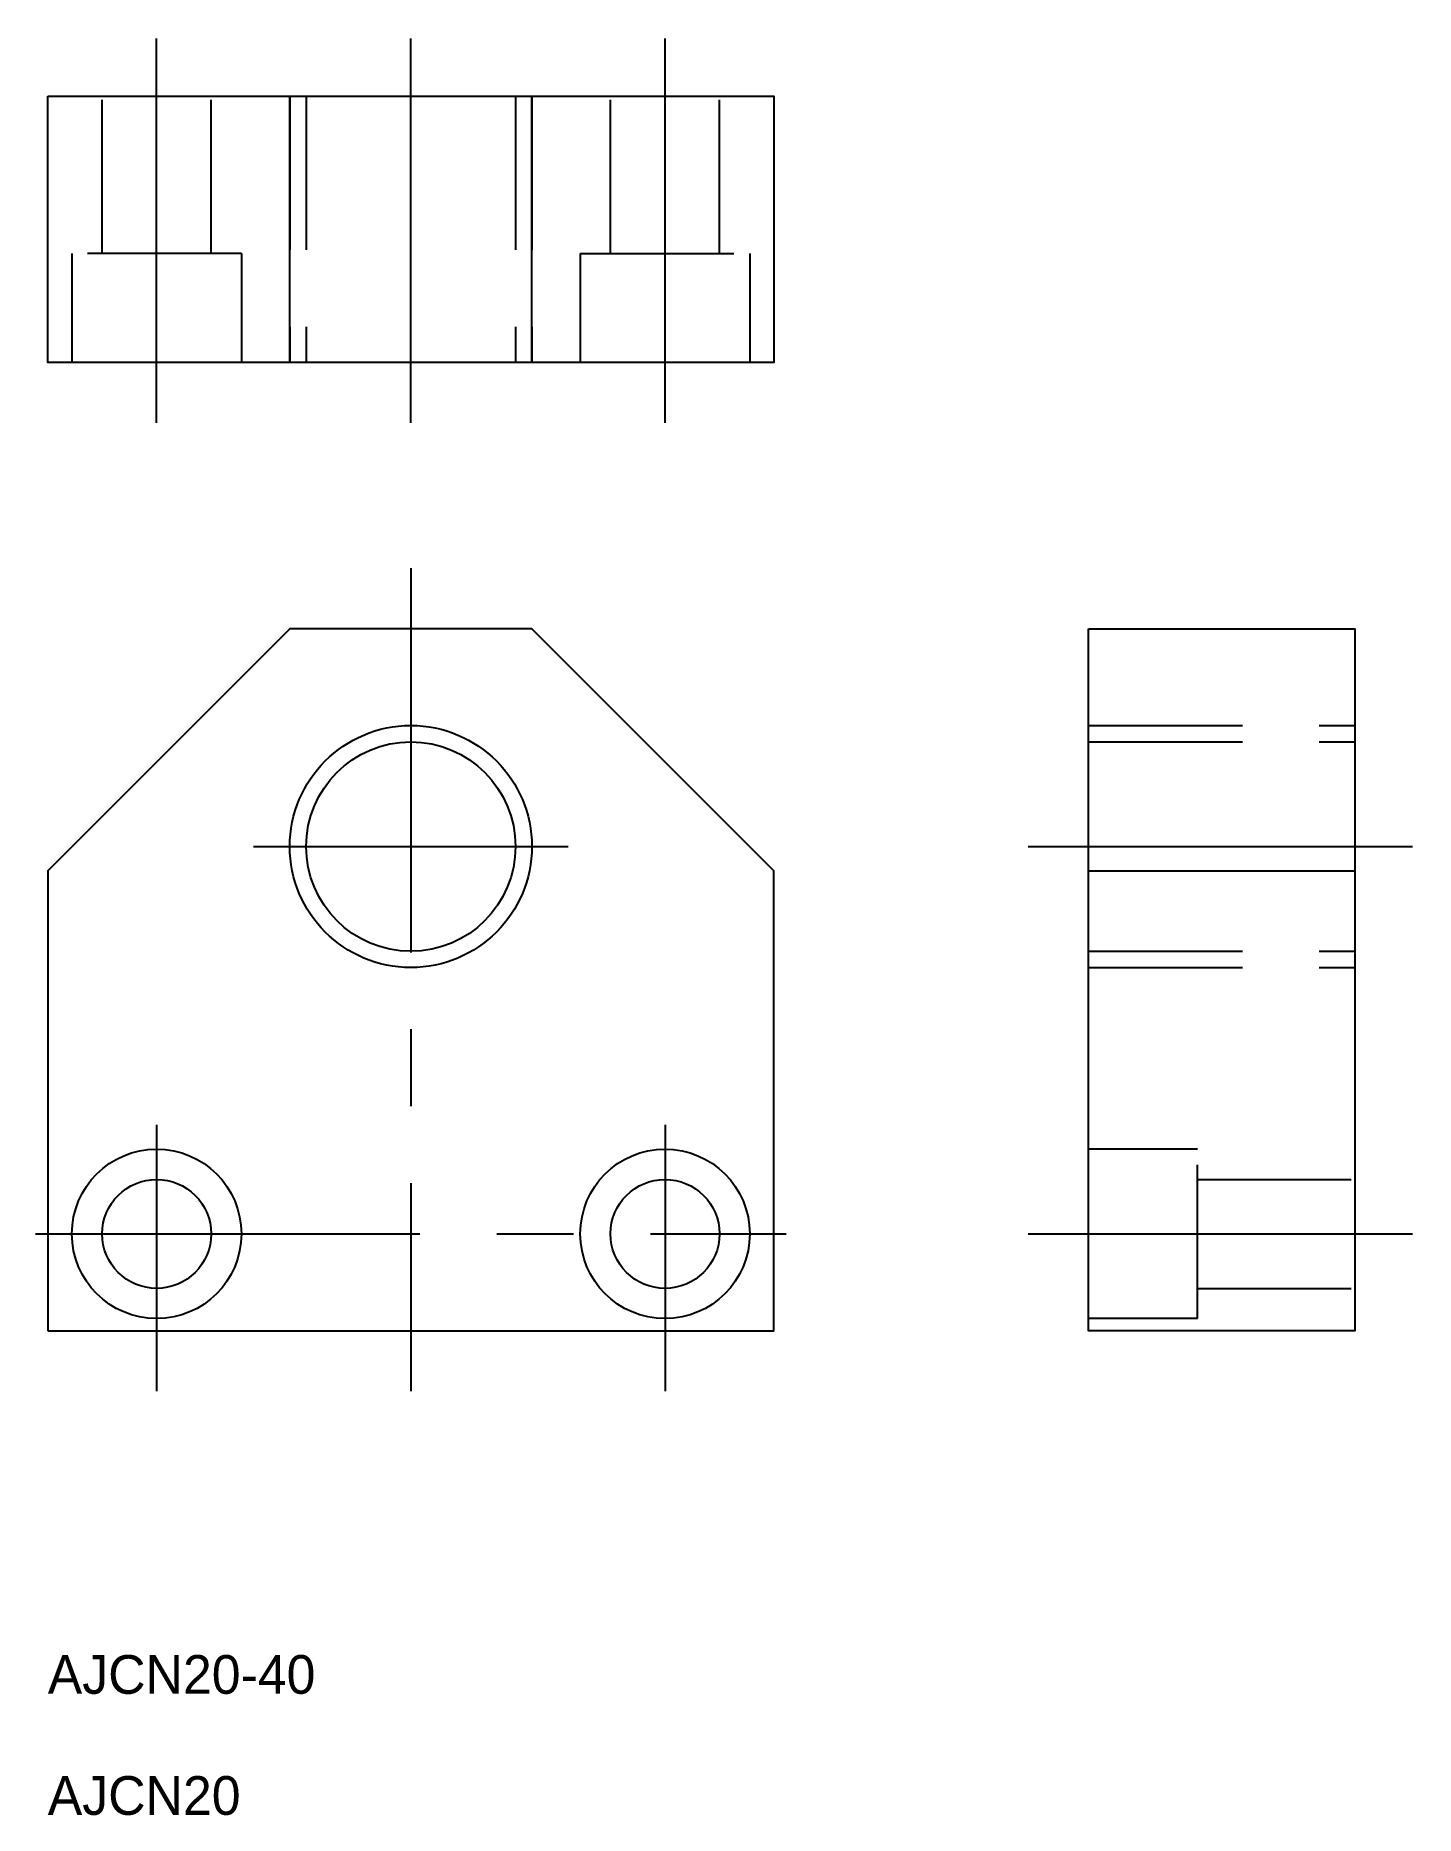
# Model space of a CAD drawing. Extents: x -2642 to -2528, y -1022 to -875.
import ezdxf

# ---------------------------------------------------------------- set-up
doc = ezdxf.new("R2010")
doc.units = 0
doc.linetypes.add('CENTER', pattern=[50.8, 31.75, -6.35, 6.35, -6.35])
doc.linetypes.add('DASHED', pattern=[19.05, 12.7, -6.35])
doc.layers.get('0').update_dxf_attribs({"linetype": 'CONTINUOUS'})
doc.layers.add('CENTER', color=1, linetype='CENTER')

msp = doc.modelspace()

# ---------------------------------------------------------------- linework, layer by layer
at = {"color": 3, "linetype": 'DASHED'}
for p, q in [((-2636.44, -892.64), (-2636.44, -879.64)), ((-2627.44, -892.64), (-2627.44, -879.64)), ((-2620.94, -879.64), (-2620.94, -901.64)), ((-2619.59, -879.64), (-2619.59, -901.64)), ((-2602.29, -879.64), (-2602.29, -901.64)), ((-2600.94, -879.64), (-2600.94, -901.64)), ((-2594.44, -892.64), (-2594.44, -879.64)), ((-2585.44, -892.64), (-2585.44, -879.64)), ((-2638.94, -892.64), (-2638.94, -901.64)), ((-2624.94, -892.64), (-2638.94, -892.64)), ((-2624.94, -892.64), (-2624.94, -901.64)), ((-2596.94, -892.64), (-2582.94, -892.64)), ((-2596.94, -892.64), (-2596.94, -901.64)), ((-2582.94, -892.64), (-2582.94, -901.64)), ((-2554.94, -931.64), (-2532.94, -931.64)), ((-2554.94, -932.99), (-2532.94, -932.99)), ((-2554.94, -950.29), (-2532.94, -950.29)), ((-2554.94, -951.64), (-2532.94, -951.64)), ((-2545.94, -966.64), (-2554.94, -966.64)), ((-2545.94, -980.64), (-2545.94, -966.64)), ((-2545.94, -969.14), (-2532.94, -969.14)), ((-2545.94, -978.14), (-2532.94, -978.14)), ((-2545.94, -980.64), (-2554.94, -980.64))]:
    msp.add_line(p, q, dxfattribs=at)
at = {"color": 7, "linetype": 'CONTINUOUS'}
for p, q in [((-2620.94, -901.64), (-2620.94, -879.64)), ((-2600.94, -901.64), (-2600.94, -879.64)), ((-2554.94, -943.64), (-2532.94, -943.64))]:
    msp.add_line(p, q, dxfattribs=at)
for points in [[(-2640.94, -879.64), (-2580.94, -879.64), (-2580.94, -901.64), (-2640.94, -901.64)], [(-2640.94, -981.64), (-2580.94, -981.64), (-2580.94, -943.64), (-2600.94, -923.64), (-2620.94, -923.64), (-2640.94, -943.64)], [(-2554.94, -923.64), (-2532.94, -923.64), (-2532.94, -981.64), (-2554.94, -981.64)]]:
    msp.add_lwpolyline(points, close=True, dxfattribs=at)
at = {"color": 3, "linetype": 'CONTINUOUS'}
msp.add_circle((-2610.94, -941.64), 10, dxfattribs=at)
at = {"color": 7, "linetype": 'CONTINUOUS'}
for centre, radius in [((-2610.94, -941.64), 8.65), ((-2631.94, -973.64), 7), ((-2589.94, -973.64), 7), ((-2631.94, -973.64), 4.5), ((-2589.94, -973.64), 4.5)]:
    msp.add_circle(centre, radius, dxfattribs=at)
at = {"layer": 'CENTER', "color": 1, "linetype": 'CENTER'}
for p, q in [((-2631.94, -906.64), (-2631.94, -874.64)), ((-2610.94, -906.64), (-2610.94, -874.64)), ((-2589.94, -906.64), (-2589.94, -874.64)), ((-2610.94, -918.64), (-2610.94, -986.64)), ((-2623.94, -941.64), (-2597.94, -941.64)), ((-2559.94, -941.64), (-2527.94, -941.64)), ((-2631.94, -964.64), (-2631.94, -986.64)), ((-2589.94, -964.64), (-2589.94, -986.64)), ((-2641.94, -973.64), (-2579.94, -973.64)), ((-2559.94, -973.64), (-2527.94, -973.64))]:
    msp.add_line(p, q, dxfattribs=at)

# ---------------------------------------------------------------- texts
at = {"color": 7, "linetype": 'CONTINUOUS'}
for s, p in [('AJCN20-40', (-2640.94, -1011.64)), ('AJCN20', (-2640.94, -1021.64))]:
    msp.add_text(s, height=3.2, dxfattribs=at).set_placement(p)

doc.saveas('drawing.dxf')
